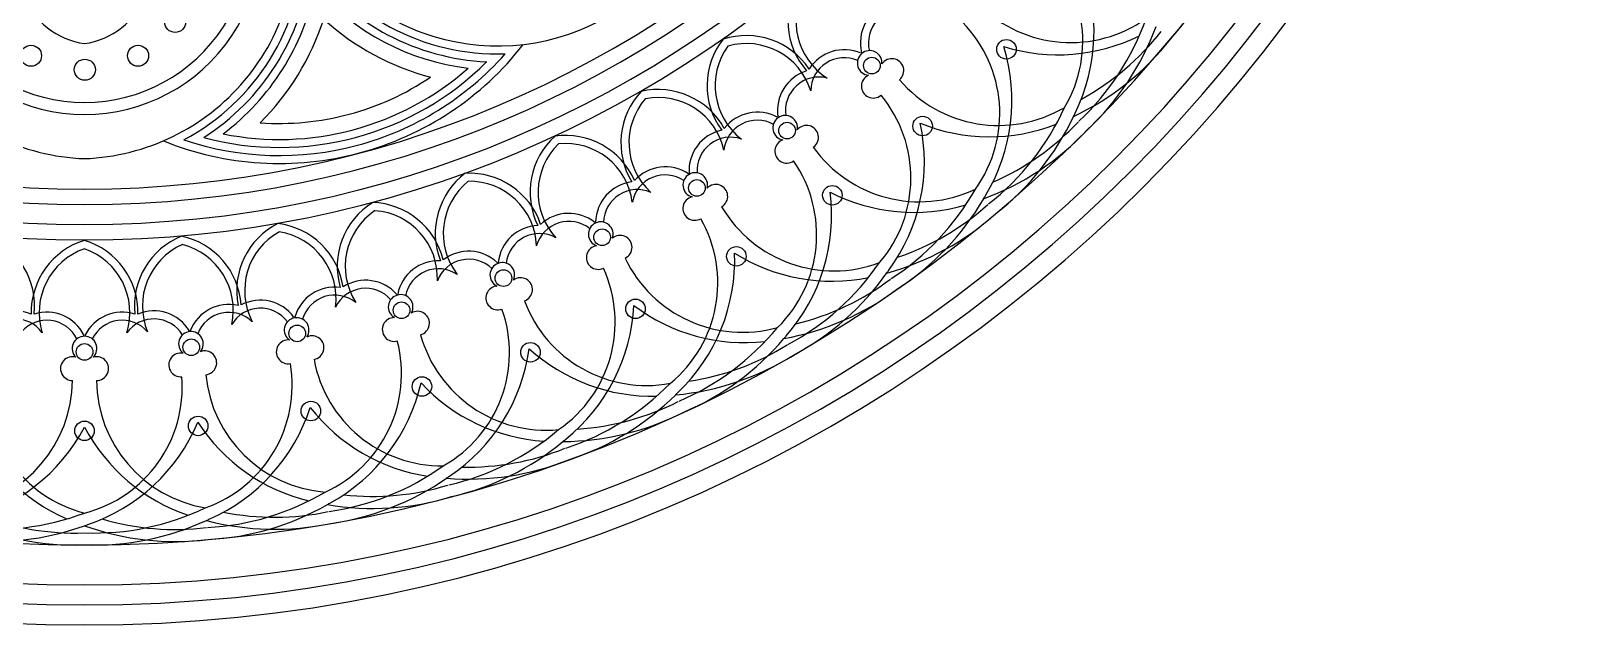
# Model space of a CAD drawing. Header units: millimetres. Extents: x 667 to 4200, y 451 to 2764.
# Drawn here: x 2432 to 2950, y 1741 to 1939 of the extents above; entities that cross this region are included whole.
import ezdxf

# ---------------------------------------------------------------- set-up
doc = ezdxf.new("R2010")
doc.units = ezdxf.units.MM
doc.layers.add('cad-block.com', color=250, linetype='Continuous')

# ---------------------------------------------------------------- blocks, each defined once
blk = doc.blocks.new('deco2_cad-block.com')
at = {"color": 0}
for centre, radius in [((30.24, -298.68), 3.52), ((307.63, -307.8), 3.26), ((-17.87, -309.97), 3.52), ((17.87, -309.97), 3.52), ((262.71, -313.25), 2.78), ((0.09, -314.63), 3.52), ((279.65, -333.44), 3.26), ((234.42, -334.96), 2.78), ((204.35, -354.11), 2.78), ((249.53, -356.54), 3.26), ((172.72, -370.57), 2.78), ((217.52, -376.93), 3.26), ((139.78, -384.21), 2.78), ((105.77, -394.93), 2.78), ((183.85, -394.45), 3.26), ((70.96, -402.64), 2.78), ((-0.01, -408.84), 2.78), ((35.61, -407.29), 2.78), ((148.79, -408.97), 3.26), ((112.59, -420.38), 3.26), ((75.53, -428.59), 3.26), ((-0.01, -435.19), 3.26), ((37.91, -433.54), 3.26)]:
    blk.add_circle(centre, radius, dxfattribs=at)
for centre, radius, start, end in [((0, 0), 500, 180, 0), ((0, 0), 493.32, 180, 0), ((0, 0), 486.63, 180, 0), ((0, 0), 473.26, 180, 0), ((0, 0), 371.46, 180, 0), ((0, 0), 366.31, 180, 0), ((0, 0), 359.63, 180, 0), ((0, 0), 354.48, 180, 0), ((-0.01, -270.42), 59.13, 157.9044, 270.0109), ((-0.01, -270.42), 55.12, 155.677, 270.0109), ((0.01, -270.42), 55.12, 269.9891, 24.323), ((0.01, -270.42), 59.13, 269.9891, 22.0956), ((2.7, -271.03), 73.33, 172.2106, 267.892), ((-2.7, -271.03), 73.33, 272.108, 7.7894), ((137.85, -233.37), 73.33, 202.2106, 297.892), ((3.87, -279.82), 26.39, 143.5476, 261.5732), ((-3.87, -279.82), 26.39, 278.4268, 36.4524), ((295.88, -244.24), 89.64, 317.9473, 344.7152), ((-2.68, -271.03), 76.01, 298.1401, 358.1781), ((137.85, -233.37), 76.01, 211.8255, 271.8635), ((289.66, -305.13), 43.43, 329.4273, 49.5604), ((275.67, -302.09), 61.18, 333.8, 22.1526), ((-2.68, -271.03), 78.68, 302.6709, 352.6211), ((137.85, -233.37), 78.68, 217.3826, 267.3327), ((259.89, -298.43), 25.17, 146.9784, 221.2251), ((-2.68, -271.03), 81.35, 306.9637, 348.4187), ((137.85, -233.37), 81.35, 221.585, 263.0399), ((259.89, -298.43), 22.49, 149.0701, 237.4863), ((272.75, -305.64), 13.86, 112.2961, 193.7824), ((272.75, -305.64), 11.19, 80.9422, 193.7824), ((329.06, -262.13), 43.43, 225.4396, 305.5727), ((-2.68, -271.03), 86.7, 314.9982, 342.0503), ((137.85, -233.37), 86.7, 227.9533, 255.0055), ((261.97, -329.21), 43.43, 324.4273, 44.5604), ((273.48, -269.1), 85.63, 312.9473, 340.6401), ((273.48, -269.1), 89.64, 312.9473, 339.7152), ((232.91, -319.94), 25.17, 141.9784, 216.2251), ((220.85, -328.39), 25.17, 33.7749, 108.0216), ((324.81, -248.46), 61.18, 252.8474, 296.3973), ((291.76, -249.16), 89.64, 295.2848, 322.0527), ((291.76, -249.16), 85.63, 298.5114, 322.0527), ((65.36, -243.23), 99.95, 284.8969, 318.5881), ((65.36, -243.23), 102.62, 284.8969, 322.1416), ((232.91, -319.94), 22.49, 144.0701, 232.4863), ((220.85, -328.39), 22.49, 17.5137, 105.9299), ((253.49, -321.81), 13.86, 66.2176, 147.7039), ((253.49, -321.81), 11.19, 66.2176, 179.0578), ((261.97, -312.39), 4.1, 129.7001, 264.9551), ((262, -312.36), 4.1, 355.0449, 130.2999), ((248.3, -324.96), 61.18, 328.8, 17.1526), ((65.36, -243.23), 94.6, 284.8969, 311.4551), ((65.36, -243.23), 97.27, 284.8969, 315.0351), ((245.08, -328.25), 13.86, 107.2961, 188.7824), ((269.39, -314.91), 3.97, 309.5537, 146.3503), ((65.36, -243.23), 89.25, 284.8969, 304.1127), ((245.08, -328.25), 11.19, 75.9422, 188.7824), ((263.2, -320.11), 3.97, 113.6497, 310.4463), ((304.97, -289.81), 43.43, 220.4396, 300.5727), ((204.15, -339.02), 25.17, 136.9784, 211.2251), ((204.15, -339.02), 22.49, 139.0701, 227.4863), ((191.4, -346.39), 25.17, 28.7749, 103.0216), ((191.4, -346.39), 22.49, 12.5137, 100.9299), ((232.3, -350.79), 43.43, 319.4273, 39.5604), ((65.02, -243.32), 89.25, 265.8909, 285.1068), ((224.49, -342.67), 13.86, 61.2176, 142.7039), ((233.76, -334.03), 4.1, 124.7001, 259.9551), ((233.79, -334), 4.1, 350.0449, 125.2999), ((249, -291.91), 85.63, 307.9473, 335.6401), ((249, -291.91), 89.64, 307.9473, 334.7152), ((248.99, -291.93), 89.64, 334.7152, 335.5021), ((65.02, -243.32), 94.6, 258.5486, 285.1068), ((160.49, -361.75), 25.17, 23.7749, 98.0216), ((215.56, -348.36), 13.86, 102.2961, 183.7824), ((224.49, -342.67), 11.19, 61.2176, 174.0578), ((240.93, -337.19), 3.97, 304.5537, 141.3503), ((219.05, -345.36), 61.18, 323.8, 12.1526), ((301.93, -275.82), 61.18, 247.8474, 291.3973), ((268.94, -273.64), 89.64, 290.2848, 317.0527), ((268.94, -273.64), 85.63, 293.5114, 317.0527), ((65.02, -243.32), 102.62, 247.8621, 285.1068), ((65.02, -243.32), 99.95, 251.4155, 285.1068), ((65.02, -243.32), 97.27, 254.9686, 285.1068), ((173.83, -355.52), 25.17, 131.9784, 206.2251), ((173.83, -355.52), 22.49, 134.0701, 222.4863), ((160.49, -361.75), 22.49, 7.5137, 95.9299), ((215.56, -348.36), 11.19, 70.9422, 183.7824), ((234.31, -341.83), 3.97, 108.6497, 305.4463), ((278.56, -315.28), 43.43, 215.4396, 295.5727), ((200.85, -369.7), 43.43, 314.4273, 34.5604), ((142.2, -369.31), 25.17, 126.9784, 201.2251), ((142.2, -369.31), 22.49, 129.0701, 217.4863), ((128.37, -374.36), 25.17, 18.7749, 93.0216), ((128.37, -374.36), 22.49, 2.5137, 90.9299), ((184.39, -365.82), 13.86, 97.2961, 178.7824), ((193.78, -360.93), 11.19, 56.2176, 169.0578), ((193.78, -360.93), 13.86, 56.2176, 137.7039), ((203.77, -353.12), 4.1, 119.7001, 254.9551), ((203.8, -353.1), 4.1, 345.0449, 120.2999), ((184.39, -365.82), 11.19, 65.9422, 178.7824), ((203.64, -360.94), 3.97, 103.6497, 300.4463), ((210.64, -356.9), 3.97, 299.5537, 136.3503), ((188.12, -363.14), 61.18, 318.8, 7.1526), ((276.75, -301.08), 61.18, 242.8474, 286.3973), ((222.62, -312.49), 85.63, 302.9473, 330.6401), ((222.61, -312.51), 89.64, 329.7152, 330.5021), ((109.48, -380.3), 25.17, 121.9784, 196.2251), ((109.48, -380.3), 22.49, 124.0701, 212.4863), ((95.26, -384.12), 25.17, 13.7749, 88.0216), ((95.26, -384.12), 22.49, 357.5137, 85.9299), ((250.04, -338.36), 43.43, 210.4396, 290.5727), ((244.08, -296.03), 85.63, 288.5114, 312.0527), ((222.62, -312.49), 89.64, 302.9473, 329.7152), ((75.93, -388.39), 25.17, 116.9784, 191.2251), ((61.44, -390.96), 25.17, 8.7749, 83.0216), ((151.81, -380.49), 13.86, 92.2961, 173.7824), ((161.6, -376.44), 11.19, 51.2176, 164.0578), ((161.6, -376.44), 13.86, 51.2176, 132.7039), ((172.23, -369.54), 4.1, 114.7001, 249.9551), ((172.26, -369.52), 4.1, 340.0449, 115.2999), ((167.88, -385.79), 43.43, 309.4273, 29.5604), ((244.08, -296.03), 89.64, 285.2848, 312.0527), ((-41.81, -393.53), 25.17, 353.7749, 68.0216), ((7.36, -395.67), 25.17, 106.9784, 181.2251), ((-7.36, -395.68), 25.17, 358.7749, 73.0216), ((41.81, -393.53), 25.17, 111.9784, 186.2251), ((27.14, -394.82), 25.17, 3.7749, 78.0216), ((75.93, -388.39), 22.49, 119.0701, 207.4863), ((61.44, -390.96), 22.49, 352.5137, 80.9299), ((151.81, -380.49), 11.19, 60.9422, 173.7824), ((178.74, -373.9), 3.97, 294.5537, 131.3503), ((7.36, -395.67), 22.49, 109.0701, 197.4863), ((-7.36, -395.68), 22.49, 342.5137, 70.9299), ((41.81, -393.53), 22.49, 114.0701, 202.4863), ((27.14, -394.82), 22.49, 347.5137, 75.9299), ((128.18, -389.09), 11.19, 46.2176, 159.0578), ((128.18, -389.09), 13.86, 46.2176, 127.7039), ((171.42, -377.32), 3.97, 98.6497, 295.4463), ((219.61, -358.86), 43.43, 205.4396, 285.5727), ((155.77, -378.15), 61.18, 313.8, 2.1526), ((249.47, -324.05), 61.18, 237.8474, 281.3973), ((118.09, -392.27), 13.86, 87.2961, 168.7824), ((118.09, -392.27), 11.19, 55.9422, 168.7824), ((139.38, -383.14), 4.1, 109.7001, 244.9551), ((139.42, -383.12), 4.1, 335.0449, 110.2999), ((133.63, -398.95), 43.43, 304.4273, 24.5604), ((194.55, -330.7), 85.63, 297.9473, 325.6401), ((194.55, -330.7), 89.64, 297.9473, 324.7152), ((194.54, -330.72), 89.64, 324.7152, 325.5021), ((83.46, -401.07), 13.86, 82.2961, 163.7824), ((93.8, -398.78), 11.19, 41.2176, 154.0578), ((93.8, -398.78), 13.86, 41.2176, 122.7039), ((137.89, -390.82), 3.97, 93.6497, 290.4463), ((145.49, -388.05), 3.97, 289.5537, 126.3503), ((217.36, -316.18), 89.64, 280.2848, 307.0527), ((217.36, -316.18), 85.63, 283.5114, 307.0527), ((48.2, -406.81), 13.86, 77.2961, 158.7824), ((58.7, -405.43), 13.86, 36.2176, 117.7039), ((83.46, -401.07), 11.19, 50.9422, 163.7824), ((105.46, -393.83), 4.1, 104.7001, 239.9551), ((105.51, -393.81), 4.1, 330.0449, 105.2999), ((187.51, -376.63), 43.43, 200.4396, 280.5727), ((122.23, -390.28), 61.18, 308.8, 357.1526), ((220.29, -344.56), 61.18, 232.8474, 276.3973), ((-23.15, -409), 13.86, 67.2961, 148.7824), ((-23.15, -409), 11.19, 35.9422, 148.7824), ((-12.57, -409.46), 11.19, 26.2176, 139.0578), ((-12.57, -409.46), 13.86, 26.2176, 107.7039), ((12.57, -409.46), 13.86, 72.2961, 153.7824), ((12.57, -409.46), 11.19, 40.9422, 153.7824), ((23.15, -409.01), 11.19, 31.2176, 144.0578), ((23.15, -409.01), 13.86, 31.2176, 112.7039), ((48.2, -406.81), 11.19, 45.9422, 158.7824), ((58.7, -405.43), 11.19, 36.2176, 149.0578), ((70.75, -401.52), 4.1, 99.7001, 234.9551), ((70.79, -401.51), 4.1, 325.0449, 100.2999), ((103.32, -401.35), 3.97, 88.6497, 285.4463), ((111.12, -399.25), 3.97, 284.5537, 121.3503), ((98.36, -409.08), 43.43, 299.4273, 19.5604), ((-0.02, -407.7), 4.1, 89.7001, 224.9551), ((0.02, -407.7), 4.1, 315.0449, 90.2999), ((35.5, -406.15), 4.1, 94.7001, 229.9551), ((35.54, -406.15), 4.1, 320.0449, 95.2999), ((75.92, -407.42), 3.97, 279.5537, 116.3503), ((153.98, -391.54), 43.43, 195.4396, 275.5727), ((165, -346.4), 85.63, 292.9473, 320.6401), ((164.99, -346.42), 89.64, 319.7152, 320.5021), ((40.13, -412.48), 3.97, 274.5537, 111.3503), ((67.96, -408.82), 3.97, 83.6497, 280.4463), ((62.34, -416.09), 43.43, 294.4273, 14.5604), ((87.77, -399.45), 61.18, 303.8, 352.1526), ((189.43, -362.44), 61.18, 227.8474, 271.3973), ((165, -346.4), 89.64, 292.9473, 319.7152), ((188.99, -333.92), 85.63, 278.5114, 302.0527), ((-4.04, -414.41), 3.97, 73.6497, 270.4463), ((4.04, -414.41), 3.97, 269.5537, 106.3503), ((32.08, -413.18), 3.97, 78.6497, 275.4463), ((25.85, -419.94), 43.43, 289.4273, 9.5604), ((119.28, -403.47), 43.43, 190.4396, 270.5727), ((188.99, -333.92), 89.64, 275.2848, 302.0527), ((-47.44, -418.04), 43.43, 279.4273, 359.5604), ((10.83, -420.59), 43.43, 175.4396, 255.5727), ((-10.83, -420.59), 43.43, 284.4273, 4.5604), ((47.44, -418.04), 43.43, 180.4396, 260.5727), ((83.68, -412.32), 43.43, 185.4396, 265.5727), ((52.63, -405.57), 61.18, 298.8, 347.1526), ((157.14, -377.57), 61.18, 222.8474, 266.3973), ((134.2, -359.46), 85.63, 287.9473, 315.6401), ((134.2, -359.46), 89.64, 287.9473, 314.7152), ((134.18, -359.48), 89.64, 314.7152, 315.5021), ((17.09, -408.61), 61.18, 293.8, 342.1526), ((123.64, -389.83), 61.18, 217.8474, 261.3973), ((159.18, -349.11), 89.64, 270.2848, 297.0527), ((159.18, -349.11), 85.63, 273.5114, 297.0527), ((-54.1, -405.37), 61.18, 283.8, 332.1526), ((18.57, -408.54), 61.18, 202.8474, 246.3973), ((54.1, -405.37), 61.18, 207.8474, 251.3973), ((-18.57, -408.55), 61.18, 288.8, 337.1526), ((89.21, -399.12), 61.18, 212.8474, 256.3973), ((102.37, -369.79), 85.63, 282.9473, 310.6401), ((102.37, -369.79), 89.64, 282.9473, 309.7152), ((102.35, -369.8), 89.64, 309.7152, 310.5021), ((128.16, -361.66), 89.64, 265.2848, 292.0527), ((128.16, -361.66), 85.63, 268.5114, 292.0527), ((69.76, -377.3), 85.63, 277.9473, 305.6401), ((69.74, -377.31), 89.64, 304.7152, 305.5021), ((36.63, -381.94), 85.63, 272.9473, 300.6401), ((69.76, -377.3), 89.64, 277.9473, 304.7152), ((96.17, -371.45), 85.63, 263.5114, 287.0527), ((3.21, -383.68), 85.63, 267.9473, 295.6401), ((36.63, -381.94), 89.64, 272.9473, 299.7152), ((96.17, -371.45), 89.64, 260.2848, 287.0527), ((36.6, -381.95), 89.64, 299.7152, 300.5021), ((-30.23, -382.49), 85.63, 262.9473, 290.6401), ((-3.21, -383.68), 89.64, 245.2848, 272.0527), ((-3.21, -383.68), 85.63, 248.5114, 272.0527), ((3.21, -383.68), 89.64, 267.9473, 294.7152), ((30.23, -382.5), 85.63, 253.5114, 277.0527), ((3.19, -383.68), 89.64, 294.7152, 295.5021), ((63.44, -378.41), 89.64, 255.2848, 282.0527), ((63.44, -378.41), 85.63, 258.5114, 282.0527), ((-30.23, -382.49), 89.64, 262.9473, 289.7152), ((-30.25, -382.5), 89.64, 289.7152, 290.5021), ((30.23, -382.5), 89.64, 250.2848, 277.0527)]:
    blk.add_arc(centre, radius, start, end, dxfattribs=at)

msp = doc.modelspace()

# ---------------------------------------------------------------- block references
at = {"layer": 'cad-block.com'}
msp.add_blockref('deco2_cad-block.com', (2450.25, 2241.18), dxfattribs=at)

doc.saveas('drawing.dxf')
